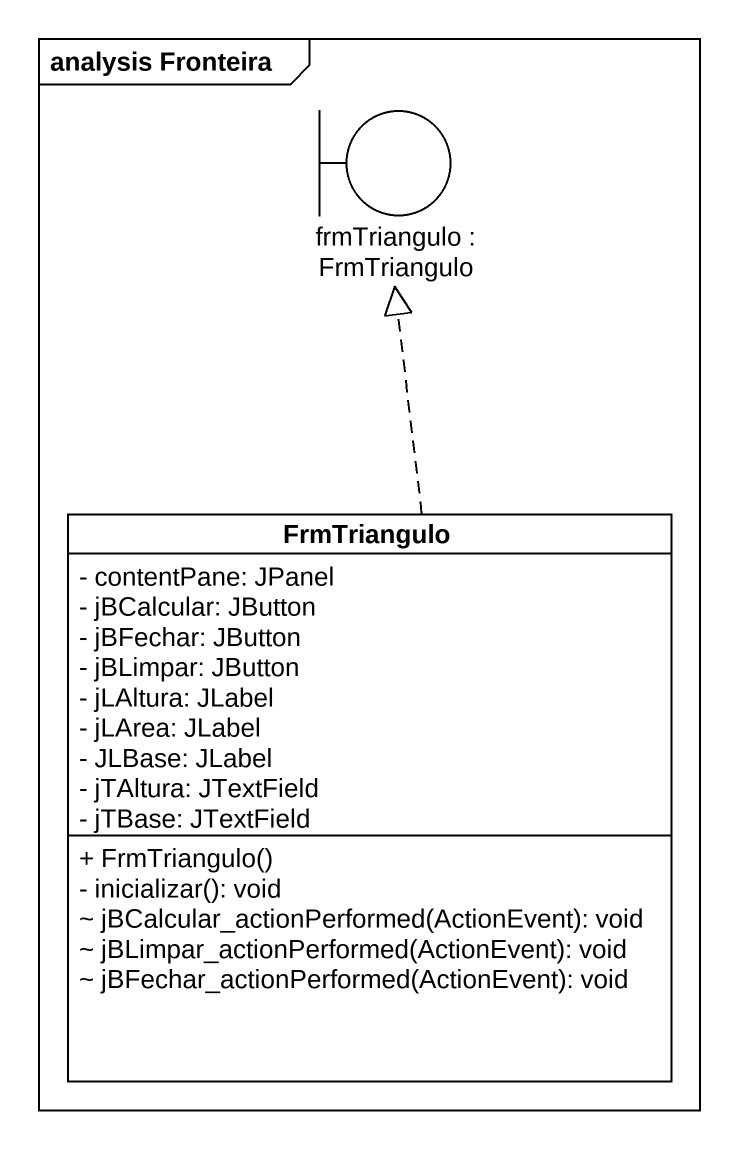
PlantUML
@startuml
mainframe analysis Fronteira
allowmixing
hide circle
hide empty members
skinparam classAttributeIconSize 0
boundary "frmTriangulo : FrmTriangulo" as frmTriangulo
class FrmTriangulo {
  - contentPane: JPanel
  - jBCalcular: JButton
  - jBFechar: JButton
  - jBLimpar: JButton
  - jLAltura: JLabel
  - jLArea: JLabel
  - JLBase: JLabel
  - jTAltura: JTextField
  - jTBase: JTextField
  + FrmTriangulo()
  - inicializar(): void
  ~ jBCalcular_actionPerformed(ActionEvent): void
  ~ jBLimpar_actionPerformed(ActionEvent): void
  ~ jBFechar_actionPerformed(ActionEvent): void
}
FrmTriangulo .up.|> frmTriangulo
@enduml
